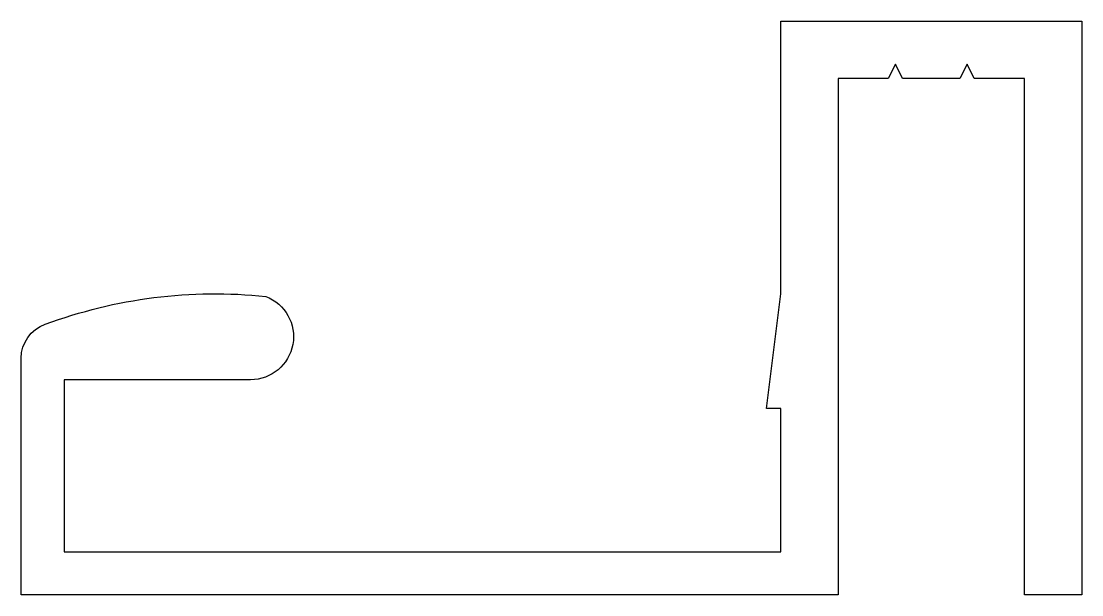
# Model space of a CAD drawing. Extents: x 134 to 171, y 207.3 to 227.3.
import ezdxf

# ---------------------------------------------------------------- set-up
doc = ezdxf.new("R2010")
doc.units = 0
doc.header["$LTSCALE"] = 15
doc.layers.get('0').update_dxf_attribs({"linetype": 'CONTINUOUS'})

msp = doc.modelspace()

# ---------------------------------------------------------------- linework, layer by layer
msp.add_lwpolyline([(171.03, 227.305), (171.03, 207.305), (169.03, 207.305), (169.03, 225.305), (167.28, 225.305), (167.03, 225.805), (166.78, 225.305), (164.78, 225.305), (164.53, 225.805), (164.28, 225.305), (162.53, 225.305), (162.53, 207.305), (134.03, 207.305), (134.03, 215.555, -0.319374), (134.87, 216.736, -0.116093), (142.562, 217.708, -0.83354), (142.03, 214.805), (135.53, 214.805), (135.53, 208.805), (160.53, 208.805), (160.53, 213.805), (160.03, 213.805), (160.53, 217.805), (160.53, 227.305)], format="xyb", close=True)

doc.saveas('drawing.dxf')
